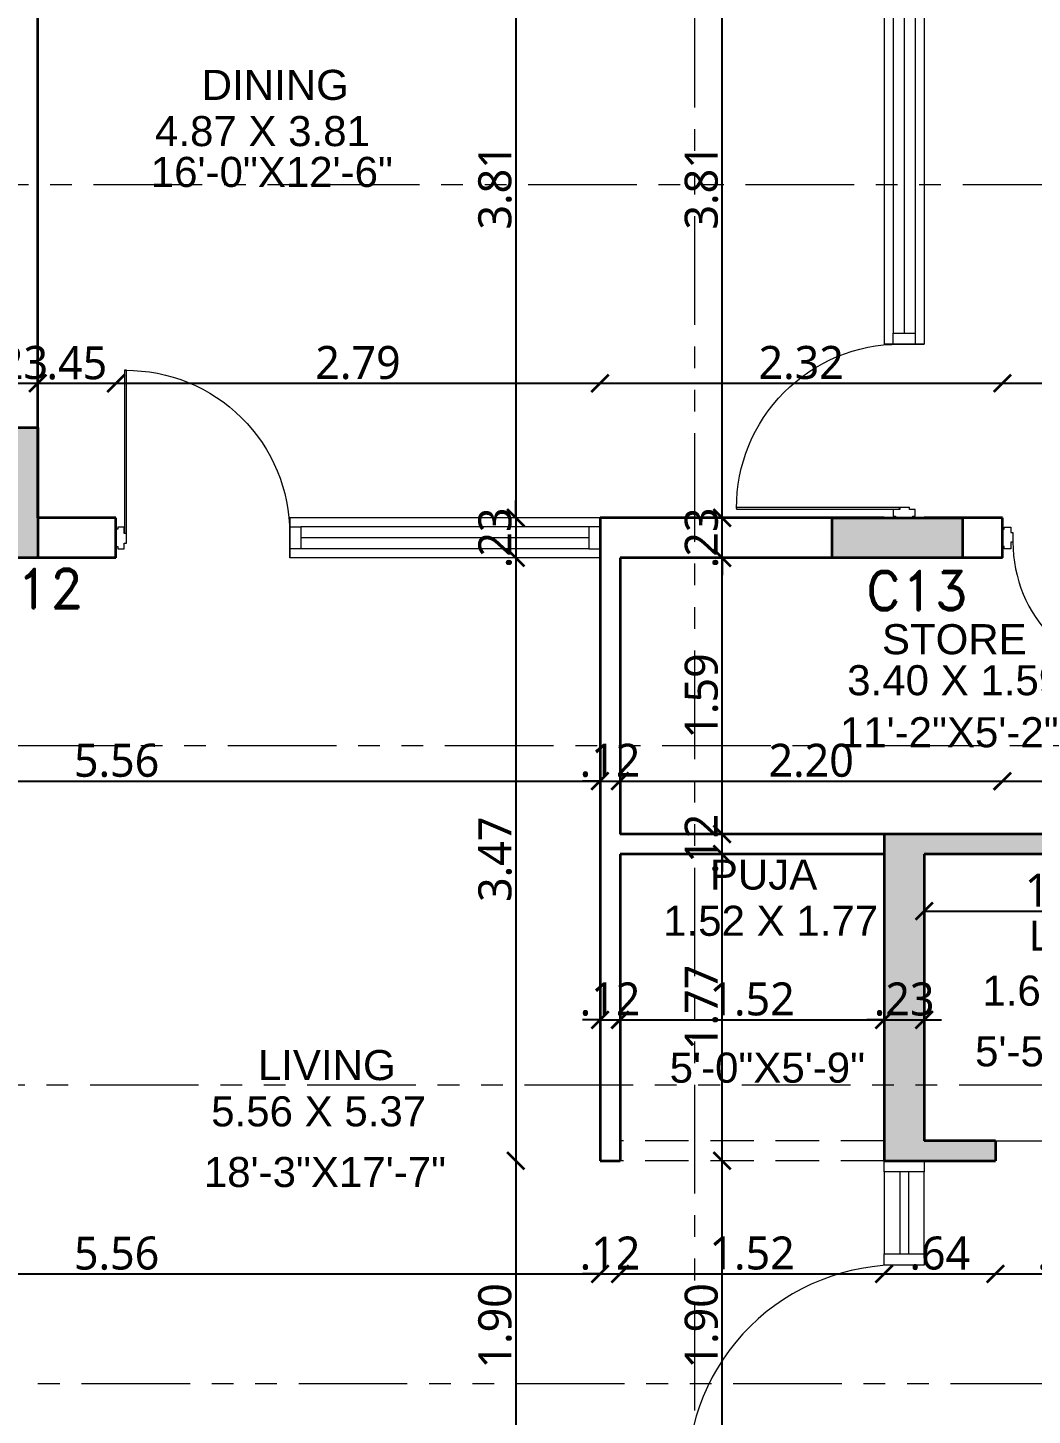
# Model space of a CAD drawing. Extents: x 2450 to 2649, y -7 to 131.
# Drawn here: x 2463.09 to 2468.87, y 115.52 to 123.51 of the extents above; entities that cross this region are included whole.
import ezdxf
from ezdxf.enums import TextEntityAlignment as Align

# ---------------------------------------------------------------- set-up
doc = ezdxf.new("R2010")
doc.units = 0
doc.header["$MEASUREMENT"] = 0
doc.header["$PDMODE"] = 34
doc.linetypes.add('HIDDEN', pattern=[0.375, 0.25, -0.125])
doc.linetypes.add('PHANTOM2', pattern=[1.25, 0.625, -0.125, 0.125, -0.125, 0.125, -0.125])
for name, color, linetype, lineweight in [('COLUMN', 5, 'Continuous', 35), ('DOOR-WINDOW', 35, 'Continuous', 13), ('DROP', 35, 'Continuous', 13), ('KRB-R.C.C. COLUMN TEXT', 240, 'Continuous', 0), ('SECTION LINE', 3, 'PHANTOM2', 5), ('TEXT-1', 7, 'Continuous', 9), ('WALL', 30, 'Continuous', 35), ('WINDOW-LINE', 25, 'Continuous', 9)]:
    doc.layers.add(name, color=color, linetype=linetype, lineweight=lineweight)
for name, color, linetype, lineweight, true_color in [('COLUMN FILLING', 7, 'Continuous', 9, 0xc0bba0), ('COULMN HATCH', 7, 'Continuous', 13, 0xadadad), ('R.C.C PROJATION', 7, 'HIDDEN', 13, 0xa32900), ('WORKING DIM', 7, 'Continuous', 15, 0x292929)]:
    doc.layers.add(name, color=color, linetype=linetype, lineweight=lineweight, true_color=true_color)
doc.styles.add('ARIAL', font='arial.ttf')
doc.styles.add('ROMAND', font='romand.shx')
doc.styles.get("Standard").update_dxf_attribs({"font": 'malgunsl.ttf'})
doc.dimstyles.new('R07', dxfattribs={"dimtxt": 0.19, "dimasz": 0.1, "dimexe": 0.18, "dimexo": 0.0625, "dimgap": 0.02, "dimtad": 1, "dimzin": 4, "dimdsep": 46, "dimtxsty": 'Standard', "dimblk": 'ARCHTICK', "dimcen": 0, "dimse1": 1, "dimse2": 1, "dimclrd": 256, "dimclre": 48, "dimclrt": 256, "dimadec": 0, "dimazin": 0, "dimtm": 1e-09, "dimtfac": 1, "dimtix": 1, "dimtmove": 1, "dimatfit": 3, "dimfxl": 0.18, "dimtolj": 1, "dimtzin": 0, "dimlwe": 15, "dimarcsym": 0})

# ---------------------------------------------------------------- blocks, each defined once
blk = doc.blocks.new('*U23')
at = {"layer": 'DOOR-WINDOW'}
for points in [[(2075.8136, -39.8247), (2075.7136, -39.8247), (2075.7136, -39.8143), (2075.7011, -39.8143), (2075.7011, -39.7768), (2075.7323, -39.7768), (2075.7323, -39.7643), (2075.7886, -39.7643), (2075.7886, -39.7768), (2075.8261, -39.7768), (2075.8261, -39.8143), (2075.8136, -39.8143)], [(2076.728, -39.7755), (2075.7898, -39.7755), (2075.7898, -39.7643), (2076.728, -39.7643), (2076.728, -39.7755)]]:
    blk.add_lwpolyline(points, close=True, dxfattribs=at)
blk.add_arc((2075.7886, -39.7643), 0.9394, 359.63334, 90, dxfattribs=at)
at = {"layer": 'WINDOW-LINE'}
for p, q in [((2075.6488, -37.0397), (2075.6488, -38.8247)), ((2075.8788, -37.0397), (2075.8788, -38.8247))]:
    blk.add_line(p, q, dxfattribs=at)
at = {"layer": 'WINDOW-LINE', "color": 35, "true_color": 0x9d754d}
for p, q in [((2075.6999, -37.1036), (2075.6999, -38.7609)), ((2075.8276, -37.1036), (2075.8276, -38.7609))]:
    blk.add_line(p, q, dxfattribs=at)
at = {"layer": 'WINDOW-LINE', "color": 4, "true_color": 0x24ffff}
blk.add_line((2075.7638, -37.1036), (2075.7638, -38.7609), dxfattribs=at)
at = {"layer": 'WINDOW-LINE'}
for points in [[(2075.6488, -37.0397), (2075.8788, -37.0397), (2075.8788, -37.0397), (2075.6488, -37.0397)], [(2075.6488, -38.8247), (2075.8788, -38.8247), (2075.8788, -38.8247), (2075.6488, -38.8247)]]:
    blk.add_lwpolyline(points, close=True, dxfattribs=at)
at = {"layer": 'WINDOW-LINE', "color": 35, "true_color": 0x9d754d}
for points in [[(2075.6999, -37.0397), (2075.8276, -37.0397), (2075.8276, -37.1036), (2075.6999, -37.1036)], [(2075.6999, -38.8247), (2075.8276, -38.8247), (2075.8276, -38.7609), (2075.6999, -38.7609)]]:
    blk.add_lwpolyline(points, close=True, dxfattribs=at)
blk = doc.blocks.new('*U44')
at = {"layer": 'DOOR-WINDOW'}
for points in [[(2075.8136, -39.8247), (2075.7136, -39.8247), (2075.7136, -39.8143), (2075.7011, -39.8143), (2075.7011, -39.7768), (2075.7323, -39.7768), (2075.7323, -39.7643), (2075.7886, -39.7643), (2075.7886, -39.7768), (2075.8261, -39.7768), (2075.8261, -39.8143), (2075.8136, -39.8143)], [(2076.728, -39.7755), (2075.7898, -39.7755), (2075.7898, -39.7643), (2076.728, -39.7643), (2076.728, -39.7755)]]:
    blk.add_lwpolyline(points, close=True, dxfattribs=at)
blk.add_arc((2075.7886, -39.7643), 0.9394, 359.63334, 90, dxfattribs=at)
at = {"layer": 'WINDOW-LINE'}
for p, q in [((2075.6488, -36.0147), (2075.6488, -38.8247)), ((2075.8788, -36.0147), (2075.8788, -38.8247))]:
    blk.add_line(p, q, dxfattribs=at)
at = {"layer": 'WINDOW-LINE', "color": 35, "true_color": 0x9d754d}
for p, q in [((2075.6999, -36.0786), (2075.6999, -38.7609)), ((2075.8276, -36.0786), (2075.8276, -38.7609))]:
    blk.add_line(p, q, dxfattribs=at)
at = {"layer": 'WINDOW-LINE', "color": 4, "true_color": 0x24ffff}
blk.add_line((2075.7638, -36.0786), (2075.7638, -38.7609), dxfattribs=at)
at = {"layer": 'WINDOW-LINE'}
for points in [[(2075.6488, -36.0147), (2075.8788, -36.0147), (2075.8788, -36.0147), (2075.6488, -36.0147)], [(2075.6488, -38.8247), (2075.8788, -38.8247), (2075.8788, -38.8247), (2075.6488, -38.8247)]]:
    blk.add_lwpolyline(points, close=True, dxfattribs=at)
at = {"layer": 'WINDOW-LINE', "color": 35, "true_color": 0x9d754d}
for points in [[(2075.6999, -36.0147), (2075.8276, -36.0147), (2075.8276, -36.0786), (2075.6999, -36.0786)], [(2075.6999, -38.8247), (2075.8276, -38.8247), (2075.8276, -38.7609), (2075.6999, -38.7609)]]:
    blk.add_lwpolyline(points, close=True, dxfattribs=at)
blk = doc.blocks.new('*U14')
at = {"layer": 'DOOR-WINDOW'}
for points in [[(0.0492, 0.804), (0.0492, 0.0263), (0.0605, 0.0263), (0.0605, 0.804), (0.0492, 0.804)], [(0, 0.05), (0, -0.05), (0.0105, -0.05), (0.0105, -0.0625), (0.048, -0.0625), (0.048, -0.0313), (0.0605, -0.0313), (0.0605, 0.025), (0.048, 0.025), (0.048, 0.0625), (0.0105, 0.0625), (0.0105, 0.05)], [(0.9, 0.05), (0.9, -0.05), (0.8895, -0.05), (0.8895, -0.0625), (0.852, -0.0625), (0.852, -0.0313), (0.8395, -0.0313), (0.8395, 0.025), (0.852, 0.025), (0.852, 0.0625), (0.8895, 0.0625), (0.8895, 0.05)]]:
    blk.add_lwpolyline(points, close=True, dxfattribs=at)
blk.add_arc((0.0605, 0.025), 0.779, 360, 90.36666, dxfattribs=at)
blk = doc.blocks.new('45434')
at = {"layer": 'COLUMN FILLING'}
h = blk.add_hatch(color=256, dxfattribs=at)
h.dxf.hatch_style = 1
h.paths.add_polyline_path([(2014.5836, -51.6787), (2014.5836, -53.5587), (2015.2236, -53.5587), (2015.2236, -53.4437), (2014.8136, -53.4437), (2014.8136, -51.7937), (2016.4636, -51.7937), (2016.4636, -53.4437), (2016.0536, -53.4437), (2016.0536, -53.5587), (2016.6936, -53.5587), (2016.6936, -51.6787)])
at = {"layer": 'COLUMN', "ltscale": 10}
for p, q in [((2014.5836, -51.6787), (2014.5836, -53.5587)), ((2016.6936, -51.6787), (2014.5836, -51.6787)), ((2016.6936, -51.6787), (2016.6936, -53.5587)), ((2014.8136, -51.7937), (2014.8136, -53.4437)), ((2016.4636, -51.7937), (2014.8136, -51.7937)), ((2016.4636, -51.7937), (2016.4636, -53.4437)), ((2015.2236, -53.4437), (2014.8136, -53.4437)), ((2015.2236, -53.4437), (2015.2236, -53.5587)), ((2016.4636, -53.4437), (2016.0536, -53.4437)), ((2016.0536, -53.4437), (2016.0536, -53.5587)), ((2014.5836, -53.5587), (2015.2236, -53.5587)), ((2016.6936, -53.5587), (2016.0536, -53.5587))]:
    blk.add_line(p, q, dxfattribs=at)
at = {"layer": 'DROP'}
blk.add_line((2015.2236, -53.4437), (2016.0536, -53.4437), dxfattribs=at)
at = {"layer": 'TEXT-1', "color": 18, "ltscale": 10, "true_color": 0x000000, "width": 1.998194, "attachment_point": 1, "style": 'ARIAL'}
for s, insert, char_height in [('\\A1;LIFT', (2015.4173, -52.1769), 0.17311), ('\\A1;1.65 X 1.65', (2015.1486, -52.493), 0.173107)]:
    blk.add_mtext(s, dxfattribs=dict(at, insert=insert, char_height=char_height))
at = {"layer": 'TEXT-1', "color": 146, "ltscale": 10, "true_color": 0x105689, "insert": (2015.1065, -52.8423), "char_height": 0.173107, "width": 1.998194, "attachment_point": 1, "style": 'ARIAL'}
blk.add_mtext('\\A1;5\'-5"X5\'-5"', dxfattribs=at)
blk = doc.blocks.new('_ArchTick')
at = {"color": 0, "linetype": 'ByBlock', "const_width": 0.15}
blk.add_lwpolyline([(-0.5, -0.5), (0.5, 0.5)], dxfattribs=at)
blk = doc.blocks.new('*D3505')
at = {"layer": 'DEFPOINTS', "color": 0, "transparency": 16777216}
for p in [(2466.3851, 116.9852), (2460.8228, 116.6802), (2466.3851, 116.3339)]:
    blk.add_point(p, dxfattribs=at)
at = {"layer": 'WORKING DIM', "lineweight": -2, "transparency": 16777216}
blk.add_line((2460.8228, 116.3339), (2466.3851, 116.3339), dxfattribs=at)
at = {"layer": 'WORKING DIM', "lineweight": -2, "transparency": 16777216, "xscale": 0.1, "yscale": 0.1, "zscale": 0.1, "rotation": 180}
blk.add_blockref('_ArchTick', (2460.8228, 116.3339), dxfattribs=at)
at = {"layer": 'WORKING DIM', "lineweight": -2, "transparency": 16777216, "xscale": 0.1, "yscale": 0.1, "zscale": 0.1}
blk.add_blockref('_ArchTick', (2466.3851, 116.3339), dxfattribs=at)
at = {"layer": 'WORKING DIM', "transparency": 16777216, "insert": (2463.604, 116.4522), "char_height": 0.19, "attachment_point": 5}
blk.add_mtext('\\A1;5.56', dxfattribs=at)
blk = doc.blocks.new('*D3506')
at = {"layer": 'DEFPOINTS', "color": 0, "transparency": 16777216}
for p in [(2466.3851, 116.9852), (2466.5001, 116.9852), (2466.5001, 116.3339)]:
    blk.add_point(p, dxfattribs=at)
at = {"layer": 'WORKING DIM', "lineweight": -2, "transparency": 16777216}
for p, q in [((2466.3851, 116.3339), (2466.2851, 116.3339)), ((2466.3851, 116.3339), (2466.5001, 116.3339)), ((2466.5001, 116.3339), (2466.6001, 116.3339))]:
    blk.add_line(p, q, dxfattribs=at)
at = {"layer": 'WORKING DIM', "lineweight": -2, "transparency": 16777216, "xscale": 0.1, "yscale": 0.1, "zscale": 0.1}
blk.add_blockref('_ArchTick', (2466.3851, 116.3339), dxfattribs=at)
at = {"layer": 'WORKING DIM', "lineweight": -2, "transparency": 16777216, "xscale": 0.1, "yscale": 0.1, "zscale": 0.1, "rotation": 180}
blk.add_blockref('_ArchTick', (2466.5001, 116.3339), dxfattribs=at)
at = {"layer": 'WORKING DIM', "transparency": 16777216, "insert": (2466.4426, 116.4524), "char_height": 0.19, "attachment_point": 5}
blk.add_mtext('\\A1;.12', dxfattribs=at)
blk = doc.blocks.new('*D3507')
at = {"layer": 'DEFPOINTS', "color": 0, "transparency": 16777216}
for p in [(2466.5001, 116.9852), (2468.0201, 116.9852), (2468.0201, 116.3339)]:
    blk.add_point(p, dxfattribs=at)
at = {"layer": 'WORKING DIM', "lineweight": -2, "transparency": 16777216}
blk.add_line((2466.5001, 116.3339), (2468.0201, 116.3339), dxfattribs=at)
at = {"layer": 'WORKING DIM', "lineweight": -2, "transparency": 16777216, "xscale": 0.1, "yscale": 0.1, "zscale": 0.1, "rotation": 180}
blk.add_blockref('_ArchTick', (2466.5001, 116.3339), dxfattribs=at)
at = {"layer": 'WORKING DIM', "lineweight": -2, "transparency": 16777216, "xscale": 0.1, "yscale": 0.1, "zscale": 0.1}
blk.add_blockref('_ArchTick', (2468.0201, 116.3339), dxfattribs=at)
at = {"layer": 'WORKING DIM', "transparency": 16777216, "insert": (2467.2601, 116.4527), "char_height": 0.19, "attachment_point": 5}
blk.add_mtext('\\A1;1.52', dxfattribs=at)
blk = doc.blocks.new('*D3508')
at = {"layer": 'DEFPOINTS', "color": 0, "transparency": 16777216}
for p in [(2468.6601, 117.0427), (2468.0201, 116.9852), (2468.6601, 116.3339)]:
    blk.add_point(p, dxfattribs=at)
at = {"layer": 'WORKING DIM', "lineweight": -2, "transparency": 16777216}
blk.add_line((2468.0201, 116.3339), (2468.6601, 116.3339), dxfattribs=at)
at = {"layer": 'WORKING DIM', "lineweight": -2, "transparency": 16777216, "xscale": 0.1, "yscale": 0.1, "zscale": 0.1, "rotation": 180}
blk.add_blockref('_ArchTick', (2468.0201, 116.3339), dxfattribs=at)
at = {"layer": 'WORKING DIM', "lineweight": -2, "transparency": 16777216, "xscale": 0.1, "yscale": 0.1, "zscale": 0.1}
blk.add_blockref('_ArchTick', (2468.6601, 116.3339), dxfattribs=at)
at = {"layer": 'WORKING DIM', "transparency": 16777216, "insert": (2468.3401, 116.4522), "char_height": 0.19, "attachment_point": 5}
blk.add_mtext('\\A1;.64', dxfattribs=at)
blk = doc.blocks.new('*D3509')
at = {"layer": 'DEFPOINTS', "color": 0, "transparency": 16777216}
for p in [(2468.6601, 117.0427), (2469.4901, 117.0427), (2469.4901, 116.3339)]:
    blk.add_point(p, dxfattribs=at)
at = {"layer": 'WORKING DIM', "lineweight": -2, "transparency": 16777216}
blk.add_line((2468.6601, 116.3339), (2469.4901, 116.3339), dxfattribs=at)
at = {"layer": 'WORKING DIM', "lineweight": -2, "transparency": 16777216, "xscale": 0.1, "yscale": 0.1, "zscale": 0.1, "rotation": 180}
blk.add_blockref('_ArchTick', (2468.6601, 116.3339), dxfattribs=at)
at = {"layer": 'WORKING DIM', "lineweight": -2, "transparency": 16777216, "xscale": 0.1, "yscale": 0.1, "zscale": 0.1}
blk.add_blockref('_ArchTick', (2469.4901, 116.3339), dxfattribs=at)
at = {"layer": 'WORKING DIM', "transparency": 16777216, "insert": (2469.0751, 116.4522), "char_height": 0.19, "attachment_point": 5}
blk.add_mtext('\\A1;.83', dxfattribs=at)
blk = doc.blocks.new('*D3523')
at = {"layer": 'DEFPOINTS', "color": 0, "transparency": 16777216}
for p in [(2466.3851, 118.8352), (2466.5001, 118.7502), (2466.5001, 117.7963)]:
    blk.add_point(p, dxfattribs=at)
at = {"layer": 'WORKING DIM', "lineweight": -2, "transparency": 16777216}
for p, q in [((2466.3851, 117.7963), (2466.2851, 117.7963)), ((2466.3851, 117.7963), (2466.5001, 117.7963)), ((2466.5001, 117.7963), (2466.6001, 117.7963))]:
    blk.add_line(p, q, dxfattribs=at)
at = {"layer": 'WORKING DIM', "lineweight": -2, "transparency": 16777216, "xscale": 0.1, "yscale": 0.1, "zscale": 0.1}
blk.add_blockref('_ArchTick', (2466.3851, 117.7963), dxfattribs=at)
at = {"layer": 'WORKING DIM', "lineweight": -2, "transparency": 16777216, "xscale": 0.1, "yscale": 0.1, "zscale": 0.1, "rotation": 180}
blk.add_blockref('_ArchTick', (2466.5001, 117.7963), dxfattribs=at)
at = {"layer": 'WORKING DIM', "transparency": 16777216, "insert": (2466.4426, 117.9147), "char_height": 0.19, "attachment_point": 5}
blk.add_mtext('\\A1;.12', dxfattribs=at)
blk = doc.blocks.new('*D3524')
at = {"layer": 'DEFPOINTS', "color": 0, "transparency": 16777216}
for p in [(2466.5001, 118.7502), (2468.0201, 118.7502), (2468.0201, 117.7963)]:
    blk.add_point(p, dxfattribs=at)
at = {"layer": 'WORKING DIM', "lineweight": -2, "transparency": 16777216}
blk.add_line((2466.5001, 117.7963), (2468.0201, 117.7963), dxfattribs=at)
at = {"layer": 'WORKING DIM', "lineweight": -2, "transparency": 16777216, "xscale": 0.1, "yscale": 0.1, "zscale": 0.1, "rotation": 180}
blk.add_blockref('_ArchTick', (2466.5001, 117.7963), dxfattribs=at)
at = {"layer": 'WORKING DIM', "lineweight": -2, "transparency": 16777216, "xscale": 0.1, "yscale": 0.1, "zscale": 0.1}
blk.add_blockref('_ArchTick', (2468.0201, 117.7963), dxfattribs=at)
at = {"layer": 'WORKING DIM', "transparency": 16777216, "insert": (2467.2601, 117.915), "char_height": 0.19, "attachment_point": 5}
blk.add_mtext('\\A1;1.52', dxfattribs=at)
blk = doc.blocks.new('*D3525')
at = {"layer": 'DEFPOINTS', "color": 0, "transparency": 16777216}
for p in [(2468.0201, 118.7502), (2468.2501, 118.7502), (2468.2501, 117.7963)]:
    blk.add_point(p, dxfattribs=at)
at = {"layer": 'WORKING DIM', "lineweight": -2, "transparency": 16777216}
for p, q in [((2468.0201, 117.7963), (2467.9201, 117.7963)), ((2468.0201, 117.7963), (2468.2501, 117.7963)), ((2468.2501, 117.7963), (2468.3501, 117.7963))]:
    blk.add_line(p, q, dxfattribs=at)
at = {"layer": 'WORKING DIM', "lineweight": -2, "transparency": 16777216, "xscale": 0.1, "yscale": 0.1, "zscale": 0.1}
blk.add_blockref('_ArchTick', (2468.0201, 117.7963), dxfattribs=at)
at = {"layer": 'WORKING DIM', "lineweight": -2, "transparency": 16777216, "xscale": 0.1, "yscale": 0.1, "zscale": 0.1, "rotation": 180}
blk.add_blockref('_ArchTick', (2468.2501, 117.7963), dxfattribs=at)
at = {"layer": 'WORKING DIM', "transparency": 16777216, "insert": (2468.1351, 117.9146), "char_height": 0.19, "attachment_point": 5}
blk.add_mtext('\\A1;.23', dxfattribs=at)
blk = doc.blocks.new('*D3526')
at = {"layer": 'DEFPOINTS', "color": 0, "transparency": 16777216}
for p in [(2468.2501, 119.3765), (2469.9001, 119.3765), (2469.9001, 118.4225)]:
    blk.add_point(p, dxfattribs=at)
at = {"layer": 'WORKING DIM', "lineweight": -2, "transparency": 16777216}
blk.add_line((2468.2501, 118.4225), (2469.9001, 118.4225), dxfattribs=at)
at = {"layer": 'WORKING DIM', "lineweight": -2, "transparency": 16777216, "xscale": 0.1, "yscale": 0.1, "zscale": 0.1, "rotation": 180}
blk.add_blockref('_ArchTick', (2468.2501, 118.4225), dxfattribs=at)
at = {"layer": 'WORKING DIM', "lineweight": -2, "transparency": 16777216, "xscale": 0.1, "yscale": 0.1, "zscale": 0.1}
blk.add_blockref('_ArchTick', (2469.9001, 118.4225), dxfattribs=at)
at = {"layer": 'WORKING DIM', "transparency": 16777216, "insert": (2469.0751, 118.5412), "char_height": 0.19, "attachment_point": 5}
blk.add_mtext('\\A1;1.65', dxfattribs=at)
blk = doc.blocks.new('*D3539')
at = {"layer": 'DEFPOINTS', "color": 0, "transparency": 16777216}
for p in [(2460.8228, 119.3477), (2466.3851, 119.3477), (2466.3851, 119.1701)]:
    blk.add_point(p, dxfattribs=at)
at = {"layer": 'WORKING DIM', "lineweight": -2, "transparency": 16777216}
blk.add_line((2460.8228, 119.1701), (2466.3851, 119.1701), dxfattribs=at)
at = {"layer": 'WORKING DIM', "lineweight": -2, "transparency": 16777216, "xscale": 0.1, "yscale": 0.1, "zscale": 0.1, "rotation": 180}
blk.add_blockref('_ArchTick', (2460.8228, 119.1701), dxfattribs=at)
at = {"layer": 'WORKING DIM', "lineweight": -2, "transparency": 16777216, "xscale": 0.1, "yscale": 0.1, "zscale": 0.1}
blk.add_blockref('_ArchTick', (2466.3851, 119.1701), dxfattribs=at)
at = {"layer": 'WORKING DIM', "transparency": 16777216, "insert": (2463.604, 119.2883), "char_height": 0.19, "attachment_point": 5}
blk.add_mtext('\\A1;5.56', dxfattribs=at)
blk = doc.blocks.new('*D3540')
at = {"layer": 'DEFPOINTS', "color": 0, "transparency": 16777216}
for p in [(2466.5001, 120.4552), (2466.3851, 119.3477), (2466.5001, 119.1701)]:
    blk.add_point(p, dxfattribs=at)
at = {"layer": 'WORKING DIM', "lineweight": -2, "transparency": 16777216}
for p, q in [((2466.3851, 119.1701), (2466.2851, 119.1701)), ((2466.3851, 119.1701), (2466.5001, 119.1701)), ((2466.5001, 119.1701), (2466.6001, 119.1701))]:
    blk.add_line(p, q, dxfattribs=at)
at = {"layer": 'WORKING DIM', "lineweight": -2, "transparency": 16777216, "xscale": 0.1, "yscale": 0.1, "zscale": 0.1}
blk.add_blockref('_ArchTick', (2466.3851, 119.1701), dxfattribs=at)
at = {"layer": 'WORKING DIM', "lineweight": -2, "transparency": 16777216, "xscale": 0.1, "yscale": 0.1, "zscale": 0.1, "rotation": 180}
blk.add_blockref('_ArchTick', (2466.5001, 119.1701), dxfattribs=at)
at = {"layer": 'WORKING DIM', "transparency": 16777216, "insert": (2466.4426, 119.2886), "char_height": 0.19, "attachment_point": 5}
blk.add_mtext('\\A1;.12', dxfattribs=at)
blk = doc.blocks.new('*D3541')
at = {"layer": 'DEFPOINTS', "color": 0, "transparency": 16777216}
for p in [(2466.5001, 120.4552), (2468.7001, 120.4552), (2468.7001, 119.1701)]:
    blk.add_point(p, dxfattribs=at)
at = {"layer": 'WORKING DIM', "lineweight": -2, "transparency": 16777216}
blk.add_line((2466.5001, 119.1701), (2468.7001, 119.1701), dxfattribs=at)
at = {"layer": 'WORKING DIM', "lineweight": -2, "transparency": 16777216, "xscale": 0.1, "yscale": 0.1, "zscale": 0.1, "rotation": 180}
blk.add_blockref('_ArchTick', (2466.5001, 119.1701), dxfattribs=at)
at = {"layer": 'WORKING DIM', "lineweight": -2, "transparency": 16777216, "xscale": 0.1, "yscale": 0.1, "zscale": 0.1}
blk.add_blockref('_ArchTick', (2468.7001, 119.1701), dxfattribs=at)
at = {"layer": 'WORKING DIM', "transparency": 16777216, "insert": (2467.6001, 119.2884), "char_height": 0.19, "attachment_point": 5}
blk.add_mtext('\\A1;2.20', dxfattribs=at)
blk = doc.blocks.new('*D3542')
at = {"layer": 'DEFPOINTS', "color": 0, "transparency": 16777216}
for p in [(2468.7001, 120.4552), (2469.6001, 120.4552), (2469.6001, 119.1701)]:
    blk.add_point(p, dxfattribs=at)
at = {"layer": 'WORKING DIM', "lineweight": -2, "transparency": 16777216}
blk.add_line((2468.7001, 119.1701), (2469.6001, 119.1701), dxfattribs=at)
at = {"layer": 'WORKING DIM', "lineweight": -2, "transparency": 16777216, "xscale": 0.1, "yscale": 0.1, "zscale": 0.1, "rotation": 180}
blk.add_blockref('_ArchTick', (2468.7001, 119.1701), dxfattribs=at)
at = {"layer": 'WORKING DIM', "lineweight": -2, "transparency": 16777216, "xscale": 0.1, "yscale": 0.1, "zscale": 0.1}
blk.add_blockref('_ArchTick', (2469.6001, 119.1701), dxfattribs=at)
at = {"layer": 'WORKING DIM', "transparency": 16777216, "insert": (2469.1501, 119.2884), "char_height": 0.19, "attachment_point": 5}
blk.add_mtext('\\A1;.90', dxfattribs=at)
blk = doc.blocks.new('*D3556')
at = {"layer": 'DEFPOINTS', "color": 0, "transparency": 16777216}
for p in [(2462.9201, 121.7702), (2463.1501, 121.7702), (2463.1501, 121.4597)]:
    blk.add_point(p, dxfattribs=at)
at = {"layer": 'WORKING DIM', "lineweight": -2, "transparency": 16777216}
for p, q in [((2462.9201, 121.4597), (2462.8201, 121.4597)), ((2462.9201, 121.4597), (2463.1501, 121.4597)), ((2463.1501, 121.4597), (2463.2501, 121.4597))]:
    blk.add_line(p, q, dxfattribs=at)
at = {"layer": 'WORKING DIM', "lineweight": -2, "transparency": 16777216, "xscale": 0.1, "yscale": 0.1, "zscale": 0.1}
blk.add_blockref('_ArchTick', (2462.9201, 121.4597), dxfattribs=at)
at = {"layer": 'WORKING DIM', "lineweight": -2, "transparency": 16777216, "xscale": 0.1, "yscale": 0.1, "zscale": 0.1, "rotation": 180}
blk.add_blockref('_ArchTick', (2463.1501, 121.4597), dxfattribs=at)
at = {"layer": 'WORKING DIM', "transparency": 16777216, "insert": (2463.0351, 121.578), "char_height": 0.19, "attachment_point": 5}
blk.add_mtext('\\A1;.23', dxfattribs=at)
blk = doc.blocks.new('*D3557')
at = {"layer": 'DEFPOINTS', "color": 0, "transparency": 16777216}
for p in [(2463.1501, 121.7702), (2463.6001, 121.4597), (2463.6001, 120.6852)]:
    blk.add_point(p, dxfattribs=at)
at = {"layer": 'WORKING DIM', "lineweight": -2, "transparency": 16777216}
blk.add_line((2463.1501, 121.4597), (2463.6001, 121.4597), dxfattribs=at)
at = {"layer": 'WORKING DIM', "lineweight": -2, "transparency": 16777216, "xscale": 0.1, "yscale": 0.1, "zscale": 0.1, "rotation": 180}
blk.add_blockref('_ArchTick', (2463.1501, 121.4597), dxfattribs=at)
at = {"layer": 'WORKING DIM', "lineweight": -2, "transparency": 16777216, "xscale": 0.1, "yscale": 0.1, "zscale": 0.1}
blk.add_blockref('_ArchTick', (2463.6001, 121.4597), dxfattribs=at)
at = {"layer": 'WORKING DIM', "transparency": 16777216, "insert": (2463.3751, 121.5763), "char_height": 0.19, "attachment_point": 5}
blk.add_mtext('\\A1;.45', dxfattribs=at)
blk = doc.blocks.new('*D3558')
at = {"layer": 'DEFPOINTS', "color": 0, "transparency": 16777216}
for p in [(2466.3851, 121.4597), (2463.6001, 120.6852), (2466.3851, 120.6852)]:
    blk.add_point(p, dxfattribs=at)
at = {"layer": 'WORKING DIM', "lineweight": -2, "transparency": 16777216}
blk.add_line((2463.6001, 121.4597), (2466.3851, 121.4597), dxfattribs=at)
at = {"layer": 'WORKING DIM', "lineweight": -2, "transparency": 16777216, "xscale": 0.1, "yscale": 0.1, "zscale": 0.1, "rotation": 180}
blk.add_blockref('_ArchTick', (2463.6001, 121.4597), dxfattribs=at)
at = {"layer": 'WORKING DIM', "lineweight": -2, "transparency": 16777216, "xscale": 0.1, "yscale": 0.1, "zscale": 0.1}
blk.add_blockref('_ArchTick', (2466.3851, 121.4597), dxfattribs=at)
at = {"layer": 'WORKING DIM', "transparency": 16777216, "insert": (2464.9926, 121.5779), "char_height": 0.19, "attachment_point": 5}
blk.add_mtext('\\A1;2.79', dxfattribs=at)
blk = doc.blocks.new('*D3559')
at = {"layer": 'DEFPOINTS', "color": 0, "transparency": 16777216}
for p in [(2468.7001, 121.4597), (2466.3851, 120.6852), (2468.7001, 120.6852)]:
    blk.add_point(p, dxfattribs=at)
at = {"layer": 'WORKING DIM', "lineweight": -2, "transparency": 16777216}
blk.add_line((2466.3851, 121.4597), (2468.7001, 121.4597), dxfattribs=at)
at = {"layer": 'WORKING DIM', "lineweight": -2, "transparency": 16777216, "xscale": 0.1, "yscale": 0.1, "zscale": 0.1, "rotation": 180}
blk.add_blockref('_ArchTick', (2466.3851, 121.4597), dxfattribs=at)
at = {"layer": 'WORKING DIM', "lineweight": -2, "transparency": 16777216, "xscale": 0.1, "yscale": 0.1, "zscale": 0.1}
blk.add_blockref('_ArchTick', (2468.7001, 121.4597), dxfattribs=at)
at = {"layer": 'WORKING DIM', "transparency": 16777216, "insert": (2467.5426, 121.578), "char_height": 0.19, "attachment_point": 5}
blk.add_mtext('\\A1;2.32', dxfattribs=at)
blk = doc.blocks.new('*D3560')
at = {"layer": 'DEFPOINTS', "color": 0, "transparency": 16777216}
for p in [(2469.6001, 121.4597), (2468.7001, 120.6852), (2469.6001, 120.6852)]:
    blk.add_point(p, dxfattribs=at)
at = {"layer": 'WORKING DIM', "lineweight": -2, "transparency": 16777216}
blk.add_line((2468.7001, 121.4597), (2469.6001, 121.4597), dxfattribs=at)
at = {"layer": 'WORKING DIM', "lineweight": -2, "transparency": 16777216, "xscale": 0.1, "yscale": 0.1, "zscale": 0.1, "rotation": 180}
blk.add_blockref('_ArchTick', (2468.7001, 121.4597), dxfattribs=at)
at = {"layer": 'WORKING DIM', "lineweight": -2, "transparency": 16777216, "xscale": 0.1, "yscale": 0.1, "zscale": 0.1}
blk.add_blockref('_ArchTick', (2469.6001, 121.4597), dxfattribs=at)
at = {"layer": 'WORKING DIM', "transparency": 16777216, "insert": (2469.1501, 121.578), "char_height": 0.19, "attachment_point": 5}
blk.add_mtext('\\A1;.90', dxfattribs=at)
blk = doc.blocks.new('*D3458')
at = {"layer": 'DEFPOINTS', "color": 0, "transparency": 16777216}
for p in [(2465.1616, 124.4952), (2465.1616, 120.6852), (2465.9002, 120.6852)]:
    blk.add_point(p, dxfattribs=at)
at = {"layer": 'WORKING DIM', "lineweight": -2, "transparency": 16777216}
blk.add_line((2465.9002, 124.4952), (2465.9002, 120.6852), dxfattribs=at)
at = {"layer": 'WORKING DIM', "lineweight": -2, "transparency": 16777216, "xscale": 0.1, "yscale": 0.1, "zscale": 0.1}
for p, rotation in [((2465.9002, 124.4952), 90), ((2465.9002, 120.6852), 270)]:
    blk.add_blockref('_ArchTick', p, dxfattribs=dict(at, rotation=rotation))
at = {"layer": 'WORKING DIM', "transparency": 16777216, "insert": (2465.7814, 122.5902), "char_height": 0.19, "attachment_point": 5, "rotation": 90}
blk.add_mtext('\\A1;3.81', dxfattribs=at)
blk = doc.blocks.new('*D3459')
at = {"layer": 'DEFPOINTS', "color": 0, "transparency": 16777216}
for p in [(2465.1616, 120.6852), (2465.1616, 120.4552), (2465.9002, 120.4552)]:
    blk.add_point(p, dxfattribs=at)
at = {"layer": 'WORKING DIM', "lineweight": -2, "transparency": 16777216}
for p, q in [((2465.9002, 120.6852), (2465.9002, 120.7852)), ((2465.9002, 120.6852), (2465.9002, 120.4552)), ((2465.9002, 120.4552), (2465.9002, 120.3552))]:
    blk.add_line(p, q, dxfattribs=at)
at = {"layer": 'WORKING DIM', "lineweight": -2, "transparency": 16777216, "xscale": 0.1, "yscale": 0.1, "zscale": 0.1}
for p, rotation in [((2465.9002, 120.6852), 270), ((2465.9002, 120.4552), 90)]:
    blk.add_blockref('_ArchTick', p, dxfattribs=dict(at, rotation=rotation))
at = {"layer": 'WORKING DIM', "transparency": 16777216, "insert": (2465.7819, 120.5702), "char_height": 0.19, "attachment_point": 5, "rotation": 90}
blk.add_mtext('\\A1;.23', dxfattribs=at)
blk = doc.blocks.new('*D3460')
at = {"layer": 'DEFPOINTS', "color": 0, "transparency": 16777216}
for p in [(2466.3851, 120.4552), (2465.9002, 116.9852), (2466.3851, 116.9852)]:
    blk.add_point(p, dxfattribs=at)
at = {"layer": 'WORKING DIM', "lineweight": -2, "transparency": 16777216}
blk.add_line((2465.9002, 120.4552), (2465.9002, 116.9852), dxfattribs=at)
at = {"layer": 'WORKING DIM', "lineweight": -2, "transparency": 16777216, "xscale": 0.1, "yscale": 0.1, "zscale": 0.1}
for p, rotation in [((2465.9002, 120.4552), 90), ((2465.9002, 116.9852), 270)]:
    blk.add_blockref('_ArchTick', p, dxfattribs=dict(at, rotation=rotation))
at = {"layer": 'WORKING DIM', "transparency": 16777216, "insert": (2465.7819, 118.7202), "char_height": 0.19, "attachment_point": 5, "rotation": 90}
blk.add_mtext('\\A1;3.47', dxfattribs=at)
blk = doc.blocks.new('*D3461')
at = {"layer": 'DEFPOINTS', "color": 0, "transparency": 16777216}
for p in [(2466.3851, 116.9852), (2465.9002, 115.0852), (2466.3851, 115.0852)]:
    blk.add_point(p, dxfattribs=at)
at = {"layer": 'WORKING DIM', "lineweight": -2, "transparency": 16777216}
blk.add_line((2465.9002, 116.9852), (2465.9002, 115.0852), dxfattribs=at)
at = {"layer": 'WORKING DIM', "lineweight": -2, "transparency": 16777216, "xscale": 0.1, "yscale": 0.1, "zscale": 0.1}
for p, rotation in [((2465.9002, 116.9852), 90), ((2465.9002, 115.0852), 270)]:
    blk.add_blockref('_ArchTick', p, dxfattribs=dict(at, rotation=rotation))
at = {"layer": 'WORKING DIM', "transparency": 16777216, "insert": (2465.7814, 116.0352), "char_height": 0.19, "attachment_point": 5, "rotation": 90}
blk.add_mtext('\\A1;1.90', dxfattribs=at)
blk = doc.blocks.new('*D3469')
at = {"layer": 'DEFPOINTS', "color": 0, "transparency": 16777216}
for p in [(2466.5001, 116.9852), (2467.0878, 116.9852), (2467.5226, 115.0852)]:
    blk.add_point(p, dxfattribs=at)
at = {"layer": 'WORKING DIM', "lineweight": -2, "transparency": 16777216}
blk.add_line((2467.0878, 115.0852), (2467.0878, 116.9852), dxfattribs=at)
at = {"layer": 'WORKING DIM', "lineweight": -2, "transparency": 16777216, "xscale": 0.1, "yscale": 0.1, "zscale": 0.1}
for p, rotation in [((2467.0878, 116.9852), 90), ((2467.0878, 115.0852), 270)]:
    blk.add_blockref('_ArchTick', p, dxfattribs=dict(at, rotation=rotation))
at = {"layer": 'WORKING DIM', "transparency": 16777216, "insert": (2466.969, 116.0352), "char_height": 0.19, "attachment_point": 5, "rotation": 90}
blk.add_mtext('\\A1;1.90', dxfattribs=at)
blk = doc.blocks.new('*D3470')
at = {"layer": 'DEFPOINTS', "color": 0, "transparency": 16777216}
for p in [(2466.5001, 118.7502), (2467.0878, 118.7502), (2466.5001, 116.9852)]:
    blk.add_point(p, dxfattribs=at)
at = {"layer": 'WORKING DIM', "lineweight": -2, "transparency": 16777216}
blk.add_line((2467.0878, 116.9852), (2467.0878, 118.7502), dxfattribs=at)
at = {"layer": 'WORKING DIM', "lineweight": -2, "transparency": 16777216, "xscale": 0.1, "yscale": 0.1, "zscale": 0.1}
for p, rotation in [((2467.0878, 118.7502), 90), ((2467.0878, 116.9852), 270)]:
    blk.add_blockref('_ArchTick', p, dxfattribs=dict(at, rotation=rotation))
at = {"layer": 'WORKING DIM', "transparency": 16777216, "insert": (2466.9693, 117.8677), "char_height": 0.19, "attachment_point": 5, "rotation": 90}
blk.add_mtext('\\A1;1.77', dxfattribs=at)
blk = doc.blocks.new('*D3471')
at = {"layer": 'DEFPOINTS', "color": 0, "transparency": 16777216}
for p in [(2466.5001, 118.8652), (2467.0878, 118.8652), (2466.5001, 118.7502)]:
    blk.add_point(p, dxfattribs=at)
at = {"layer": 'WORKING DIM', "lineweight": -2, "transparency": 16777216}
for p, q in [((2467.0878, 118.8652), (2467.0878, 118.9652)), ((2467.0878, 118.7502), (2467.0878, 118.8652)), ((2467.0878, 118.7502), (2467.0878, 118.6502))]:
    blk.add_line(p, q, dxfattribs=at)
at = {"layer": 'WORKING DIM', "lineweight": -2, "transparency": 16777216, "xscale": 0.1, "yscale": 0.1, "zscale": 0.1}
for p, rotation in [((2467.0878, 118.8652), 270), ((2467.0878, 118.7502), 90)]:
    blk.add_blockref('_ArchTick', p, dxfattribs=dict(at, rotation=rotation))
at = {"layer": 'WORKING DIM', "transparency": 16777216, "insert": (2466.9693, 118.8077), "char_height": 0.19, "attachment_point": 5, "rotation": 90}
blk.add_mtext('\\A1;.12', dxfattribs=at)
blk = doc.blocks.new('*D3472')
at = {"layer": 'DEFPOINTS', "color": 0, "transparency": 16777216}
for p in [(2466.5001, 120.4552), (2467.0878, 120.4552), (2466.5001, 118.8652)]:
    blk.add_point(p, dxfattribs=at)
at = {"layer": 'WORKING DIM', "lineweight": -2, "transparency": 16777216}
blk.add_line((2467.0878, 118.8652), (2467.0878, 120.4552), dxfattribs=at)
at = {"layer": 'WORKING DIM', "lineweight": -2, "transparency": 16777216, "xscale": 0.1, "yscale": 0.1, "zscale": 0.1}
for p, rotation in [((2467.0878, 120.4552), 90), ((2467.0878, 118.8652), 270)]:
    blk.add_blockref('_ArchTick', p, dxfattribs=dict(at, rotation=rotation))
at = {"layer": 'WORKING DIM', "transparency": 16777216, "insert": (2466.969, 119.6602), "char_height": 0.19, "attachment_point": 5, "rotation": 90}
blk.add_mtext('\\A1;1.59', dxfattribs=at)
blk = doc.blocks.new('*D3473')
at = {"layer": 'DEFPOINTS', "color": 0, "transparency": 16777216}
for p in [(2466.5001, 120.6852), (2467.0878, 120.6852), (2466.5001, 120.4552)]:
    blk.add_point(p, dxfattribs=at)
at = {"layer": 'WORKING DIM', "lineweight": -2, "transparency": 16777216}
for p, q in [((2467.0878, 120.6852), (2467.0878, 120.7852)), ((2467.0878, 120.4552), (2467.0878, 120.6852)), ((2467.0878, 120.4552), (2467.0878, 120.3552))]:
    blk.add_line(p, q, dxfattribs=at)
at = {"layer": 'WORKING DIM', "lineweight": -2, "transparency": 16777216, "xscale": 0.1, "yscale": 0.1, "zscale": 0.1}
for p, rotation in [((2467.0878, 120.6852), 270), ((2467.0878, 120.4552), 90)]:
    blk.add_blockref('_ArchTick', p, dxfattribs=dict(at, rotation=rotation))
at = {"layer": 'WORKING DIM', "transparency": 16777216, "insert": (2466.9695, 120.5702), "char_height": 0.19, "attachment_point": 5, "rotation": 90}
blk.add_mtext('\\A1;.23', dxfattribs=at)
blk = doc.blocks.new('*D3474')
at = {"layer": 'DEFPOINTS', "color": 0, "transparency": 16777216}
for p in [(2466.8276, 124.4952), (2467.0878, 124.4952), (2466.5001, 120.6852)]:
    blk.add_point(p, dxfattribs=at)
at = {"layer": 'WORKING DIM', "lineweight": -2, "transparency": 16777216}
blk.add_line((2467.0878, 120.6852), (2467.0878, 124.4952), dxfattribs=at)
at = {"layer": 'WORKING DIM', "lineweight": -2, "transparency": 16777216, "xscale": 0.1, "yscale": 0.1, "zscale": 0.1}
for p, rotation in [((2467.0878, 124.4952), 90), ((2467.0878, 120.6852), 270)]:
    blk.add_blockref('_ArchTick', p, dxfattribs=dict(at, rotation=rotation))
at = {"layer": 'WORKING DIM', "transparency": 16777216, "insert": (2466.969, 122.5902), "char_height": 0.19, "attachment_point": 5, "rotation": 90}
blk.add_mtext('\\A1;3.81', dxfattribs=at)
blk = doc.blocks.new('*D3839')
at = {"layer": 'DEFPOINTS', "color": 0, "transparency": 16777216}
for p in [(2455.1828, 125.7632), (2453.3007, 109.6752), (2464.4701, 109.6752)]:
    blk.add_point(p, dxfattribs=at)
at = {"layer": 'WORKING DIM', "lineweight": -2, "transparency": 16777216}
blk.add_line((2453.3007, 125.7632), (2453.3007, 109.6752), dxfattribs=at)
at = {"layer": 'WORKING DIM', "lineweight": -2, "transparency": 16777216, "xscale": 0.1, "yscale": 0.1, "zscale": 0.1}
for p, rotation in [((2453.3007, 125.7632), 90), ((2453.3007, 109.6752), 270)]:
    blk.add_blockref('_ArchTick', p, dxfattribs=dict(at, rotation=rotation))
at = {"layer": 'WORKING DIM', "transparency": 16777216, "insert": (2453.1819, 117.7192), "char_height": 0.19, "attachment_point": 5, "rotation": 90}
blk.add_mtext('\\A1;16.09', dxfattribs=at)

msp = doc.modelspace()

# ---------------------------------------------------------------- hatches: boundary and pattern name
at = {"layer": 'COULMN HATCH', "ltscale": 0.001}
h = msp.add_hatch(color=256, dxfattribs=at)
h.dxf.hatch_style = 1
h.paths.add_polyline_path([(2460.5928, 125.1652), (2460.8228, 125.1652), (2460.8228, 124.6402), (2460.5928, 124.6402)])
h.paths.add_polyline_path([(2455.1828, 125.4602), (2455.4128, 125.4602), (2455.4128, 124.9352), (2455.1828, 124.9352)])
h.paths.add_polyline_path([(2460.8228, 120.4552), (2460.5928, 120.4552), (2460.5928, 121.2052), (2460.8228, 121.2052)])
h.paths.add_polyline_path([(2455.1828, 120.6852), (2455.4128, 120.6852), (2455.4128, 120.0852), (2455.1828, 120.0852)])
h.paths.add_polyline_path([(2460.8228, 117.8102), (2460.5928, 117.8102), (2460.5928, 118.5602), (2460.8228, 118.5602)])
h.paths.add_polyline_path([(2455.1828, 118.6352), (2455.4128, 118.6352), (2455.4128, 118.1102), (2455.1828, 118.1102)])
h.paths.add_polyline_path([(2460.5928, 114.2302), (2460.8228, 114.2302), (2460.8228, 113.6302), (2460.5928, 113.6302)])
h.paths.add_polyline_path([(2455.7828, 113.8602), (2455.7828, 113.6302), (2455.1828, 113.6302), (2455.1828, 113.8602)])
h.paths.add_polyline_path([(2465.2201, 115.0852), (2465.2201, 114.8552), (2464.4701, 114.8552), (2464.4701, 115.0852)])
h.paths.add_polyline_path([(2464.4701, 110.8752), (2464.7001, 110.8752), (2464.7001, 110.2752), (2464.4701, 110.2752)])
h.paths.add_polyline_path([(2472.8201, 115.0852), (2473.0501, 115.0852), (2473.0501, 114.5602), (2472.8201, 114.5602)])
h.paths.add_polyline_path([(2470.1301, 115.0852), (2470.1301, 114.8552), (2469.5301, 114.8552), (2469.5301, 115.0852)])
h.paths.add_polyline_path([(2469.9001, 110.8752), (2470.1301, 110.8752), (2470.1301, 110.2752), (2469.9001, 110.2752)])
h.paths.add_polyline_path([(2473.0501, 124.2002), (2472.8201, 124.2002), (2472.8201, 124.7252), (2473.0501, 124.7252)])
h.paths.add_polyline_path([(2472.8201, 121.0552), (2473.0501, 121.0552), (2473.0501, 120.4552), (2472.8201, 120.4552)])
h.paths.add_polyline_path([(2468.0201, 124.9452), (2468.0201, 124.4952), (2468.2501, 124.4952), (2468.2501, 124.9452)])
h.paths.add_polyline_path([(2463.5601, 124.7252), (2463.5601, 124.4952), (2463.0351, 124.4952), (2463.0351, 124.7252)])
h.paths.add_polyline_path([(2467.7201, 120.4552), (2467.7201, 120.6852), (2468.4701, 120.6852), (2468.4701, 120.4552)])
h.paths.add_polyline_path([(2463.1501, 120.4552), (2462.9201, 120.4552), (2462.9201, 121.2052), (2463.1501, 121.2052)])

# ---------------------------------------------------------------- linework, layer by layer
at = {"layer": 'COLUMN'}
for points in [[(2463.1501, 120.4552), (2462.9201, 120.4552), (2462.9201, 121.2052), (2463.1501, 121.2052)], [(2467.7201, 120.4552), (2467.7201, 120.6852), (2468.4701, 120.6852), (2468.4701, 120.4552)]]:
    msp.add_lwpolyline(points, close=True, dxfattribs=at)
at = {"layer": 'DOOR-WINDOW'}
msp.add_arc((2468.1088, 115.1634), 1.2221, 88.76926, 180.52744, dxfattribs=at)
at = {"layer": 'R.C.C PROJATION'}
for p, q in [((2468.0201, 117.1002), (2466.5001, 117.1002)), ((2468.0201, 116.9852), (2466.5001, 116.9852))]:
    msp.add_line(p, q, dxfattribs=at)
at = {"layer": 'SECTION LINE'}
for points in [[(2468.1987, 105.547), (2466.9311, 105.547), (2466.9311, 129.8463), (2467.9913, 129.8463)], [(2450.9717, 123.4218), (2450.9717, 122.6033), (2477.5815, 122.6033), (2477.5815, 123.3532)], [(2477.3681, 120.5565), (2477.3681, 119.3732), (2450.7589, 119.3732), (2450.7589, 120.2456)], [(2450.9507, 118.2952), (2450.9507, 117.4224), (2477.4606, 117.4224), (2477.4606, 118.3033)], [(2450.9014, 116.5756), (2450.9014, 115.7028), (2477.4113, 115.7028), (2477.4113, 116.5837)]]:
    msp.add_lwpolyline(points, dxfattribs=at)
at = {"layer": 'WALL'}
for p, q in [((2463.1501, 120.6852), (2463.1501, 124.4952)), ((2463.6001, 120.6852), (2463.1501, 120.6852)), ((2463.6001, 120.4552), (2463.6001, 120.6852)), ((2468.0201, 120.6852), (2466.3851, 120.6852)), ((2466.3851, 120.6852), (2466.3851, 116.9852)), ((2468.7001, 120.6852), (2468.2501, 120.6852)), ((2468.7001, 120.4552), (2468.7001, 120.6852)), ((2463.6001, 120.4552), (2461.6528, 120.4552)), ((2468.7001, 120.4552), (2466.5001, 120.4552)), ((2466.5001, 120.4552), (2466.5001, 118.8652)), ((2468.0201, 118.8652), (2466.5001, 118.8652)), ((2468.0201, 118.7502), (2466.5001, 118.7502)), ((2466.5001, 118.7502), (2466.5001, 116.9852)), ((2466.3851, 116.9852), (2466.5001, 116.9852))]:
    msp.add_line(p, q, dxfattribs=at)
at = {"layer": 'WINDOW-LINE', "color": 35, "true_color": 0x9d754d}
for p, q in [((2468.0201, 116.9802), (2468.0251, 116.9802)), ((2468.0201, 116.9213), (2468.0201, 116.4491)), ((2468.0251, 116.9802), (2468.0251, 116.9852)), ((2468.1106, 116.9213), (2468.1106, 116.4491)), ((2468.1596, 116.9213), (2468.1596, 116.4491)), ((2468.2451, 116.9802), (2468.2451, 116.9852)), ((2468.2501, 116.9802), (2468.2451, 116.9802)), ((2468.2501, 116.4491), (2468.2501, 116.9213))]:
    msp.add_line(p, q, dxfattribs=at)
for points in [[(2468.2501, 116.9802), (2468.2501, 116.9213), (2468.0201, 116.9213), (2468.0201, 116.9802)], [(2468.0251, 116.9852), (2468.2451, 116.9852)]]:
    msp.add_lwpolyline(points, dxfattribs=at)
msp.add_lwpolyline([(2468.2501, 116.3852), (2468.0201, 116.3852), (2468.0201, 116.4491), (2468.2501, 116.4491)], close=True, dxfattribs=at)

# ---------------------------------------------------------------- block references
at = {"layer": 'COLUMN'}
msp.add_blockref('45434', (453.4365, 170.544), dxfattribs=at)
at = {"layer": 'WALL', "xscale": -1}
msp.add_blockref('*U44', (4543.8988, 160.51), dxfattribs=at)
at = {"layer": 'WALL', "xscale": -1, "rotation": 270}
msp.add_blockref('*U23', (2503.4248, -1955.1935), dxfattribs=at)
at = {"layer": 'WINDOW-LINE', "rotation": 180}
msp.add_blockref('*U14', (2469.6001, 120.5702), dxfattribs=at)

# ---------------------------------------------------------------- texts
at = {"layer": 'KRB-R.C.C. COLUMN TEXT', "style": 'ROMAND'}
for s, p in [('C12', (2463.1173, 120.1665)), ('C13', (2468.2091, 120.1543))]:
    msp.add_text(s, height=0.225, dxfattribs=at).set_placement(p, align=Align.CENTER)
at = {"layer": 'TEXT-1', "color": 18, "ltscale": 10, "true_color": 0x000000, "width": 1.998194, "attachment_point": 1, "style": 'ARIAL'}
for s, insert, char_height in [('\\A1;DINING', (2464.0933, 123.2638), 0.17311), ('\\A1;4.87 X 3.81', (2463.8246, 122.9978), 0.173107), ('\\A1;STORE', (2468.0071, 120.0735), 0.17311), ('\\A1;3.40 X 1.59', (2467.8071, 119.8375), 0.173107), ('\\A1;PUJA', (2467.0171, 118.719), 0.17311), ('\\A1;1.52 X 1.77', (2466.7483, 118.4529), 0.173107), ('\\A1;LIVING', (2464.4166, 117.6225), 0.17311), ('\\A1;5.56 X 5.37', (2464.1478, 117.3564), 0.173107)]:
    msp.add_mtext(s, dxfattribs=dict(at, insert=insert, char_height=char_height))
at = {"layer": 'TEXT-1', "color": 146, "ltscale": 10, "true_color": 0x105689, "char_height": 0.173107, "width": 1.998194, "attachment_point": 1, "style": 'ARIAL'}
for s, insert in [('\\A1;16\'-0"X12\'-6"', (2463.8003, 122.7629)), ('\\A1;11\'-2"X5\'-2"', (2467.7651, 119.5382)), ('\\A1;5\'-0"X5\'-9"', (2466.7858, 117.6077)), ('\\A1;18\'-3"X17\'-7"', (2464.1058, 117.0071))]:
    msp.add_mtext(s, dxfattribs=dict(at, insert=insert))

# ---------------------------------------------------------------- dimensions: what is measured, and where the dimension line sits
at = {"layer": 'WORKING DIM'}
for base, p1, p2, picture, middle in [((2453.3007, 109.6752), (2455.1828, 125.7632), (2464.4701, 109.6752), '*D3839', (2453.1819, 117.7192)), ((2465.9002, 120.6852), (2465.1616, 124.4952), (2465.1616, 120.6852), '*D3458', (2465.7814, 122.5902)), ((2467.0878, 124.4952), (2466.5001, 120.6852), (2466.8276, 124.4952), '*D3474', (2466.969, 122.5902)), ((2465.9002, 120.4552), (2465.1616, 120.6852), (2465.1616, 120.4552), '*D3459', (2465.7819, 120.5702)), ((2467.0878, 120.6852), (2466.5001, 120.4552), (2466.5001, 120.6852), '*D3473', (2466.9695, 120.5702)), ((2465.9002, 116.9852), (2466.3851, 120.4552), (2466.3851, 116.9852), '*D3460', (2465.7819, 118.7202)), ((2467.0878, 120.4552), (2466.5001, 118.8652), (2466.5001, 120.4552), '*D3472', (2466.969, 119.6602)), ((2467.0877737142, 118.8652378884), (2466.5000772379, 118.7502378884), (2466.5000772379, 118.8652378884), '*D3471', (2466.9692862907, 118.8077378884)), ((2467.0877737142, 118.7502378884), (2466.5000772379, 116.9852378884), (2466.5000772379, 118.7502378884), '*D3470', (2466.9692862907, 117.8677378884)), ((2465.9002, 115.0852), (2466.3851, 116.9852), (2466.3851, 115.0852), '*D3461', (2465.7814, 116.0352)), ((2467.0878, 116.9852), (2467.5226, 115.0852), (2466.5001, 116.9852), '*D3469', (2466.969, 116.0352))]:
    dim = msp.add_linear_dim(base=base, p1=p1, p2=p2, angle=90, dimstyle='R07', override={"dimpost": '\\X'}, dxfattribs=at)
    dim.commit()
    dim.dimension.update_dxf_attribs({"geometry": picture, "text_midpoint": middle})
for base, p1, p2, picture, middle in [((2463.1501, 121.4597), (2462.9201, 121.7702), (2463.1501, 121.7702), '*D3556', (2463.0351, 121.578)), ((2463.6001, 121.4597), (2463.1501, 121.7702), (2463.6001, 120.6852), '*D3557', (2463.3751, 121.5763)), ((2466.3850772379, 121.4596837096), (2463.6000772379, 120.6852378884), (2466.3850772379, 120.6852378884), '*D3558', (2464.9925772379, 121.5779128054)), ((2468.7000772379, 121.4596837096), (2466.3850772379, 120.6852378884), (2468.7000772379, 120.6852378884), '*D3559', (2467.5425772379, 121.5779773873)), ((2469.6001, 121.4597), (2468.7001, 120.6852), (2469.6001, 120.6852), '*D3560', (2469.1501, 121.578)), ((2466.5000772379, 119.1700998686), (2466.3850772379, 119.3477157557), (2466.5000772379, 120.4552378884), '*D3540', (2466.4425772379, 119.2885872921)), ((2468.7001, 119.1701), (2466.5001, 120.4552), (2468.7001, 120.4552), '*D3541', (2467.6001, 119.2884)), ((2469.6001, 119.1701), (2468.7001, 120.4552), (2469.6001, 120.4552), '*D3542', (2469.1501, 119.2884)), ((2466.3851, 119.1701), (2460.8228, 119.3477), (2466.3851, 119.3477), '*D3539', (2463.604, 119.2883)), ((2469.9001, 118.4225), (2468.2501, 119.3765), (2469.9001, 119.3765), '*D3526', (2469.0751, 118.5412)), ((2466.5000772379, 117.7962572564), (2466.3850772379, 118.8352378884), (2466.5000772379, 118.7502378884), '*D3523', (2466.4425772379, 117.9147446799)), ((2468.0201, 117.7963), (2466.5001, 118.7502), (2468.0201, 118.7502), '*D3524', (2467.2601, 117.915)), ((2468.2501, 117.7963), (2468.0201, 118.7502), (2468.2501, 118.7502), '*D3525', (2468.1351, 117.9146)), ((2468.6601, 116.3339), (2468.0201, 116.9852), (2468.6601, 117.0427), '*D3508', (2468.3401, 116.4522)), ((2469.4901, 116.3339), (2468.6601, 117.0427), (2469.4901, 117.0427), '*D3509', (2469.0751, 116.4522)), ((2466.3851, 116.3339), (2460.8228, 116.6802), (2466.3851, 116.9852), '*D3505', (2463.604, 116.4522)), ((2466.5000772379, 116.3339292181), (2466.3850772379, 116.9852378884), (2466.5000772379, 116.9852378884), '*D3506', (2466.4425772379, 116.4524166416)), ((2468.0201, 116.3339), (2466.5001, 116.9852), (2468.0201, 116.9852), '*D3507', (2467.2601, 116.4527))]:
    dim = msp.add_linear_dim(base=base, p1=p1, p2=p2, dimstyle='R07', override={"dimpost": '\\X'}, dxfattribs=at)
    dim.commit()
    dim.dimension.update_dxf_attribs({"geometry": picture, "text_midpoint": middle})

doc.saveas('drawing.dxf')
